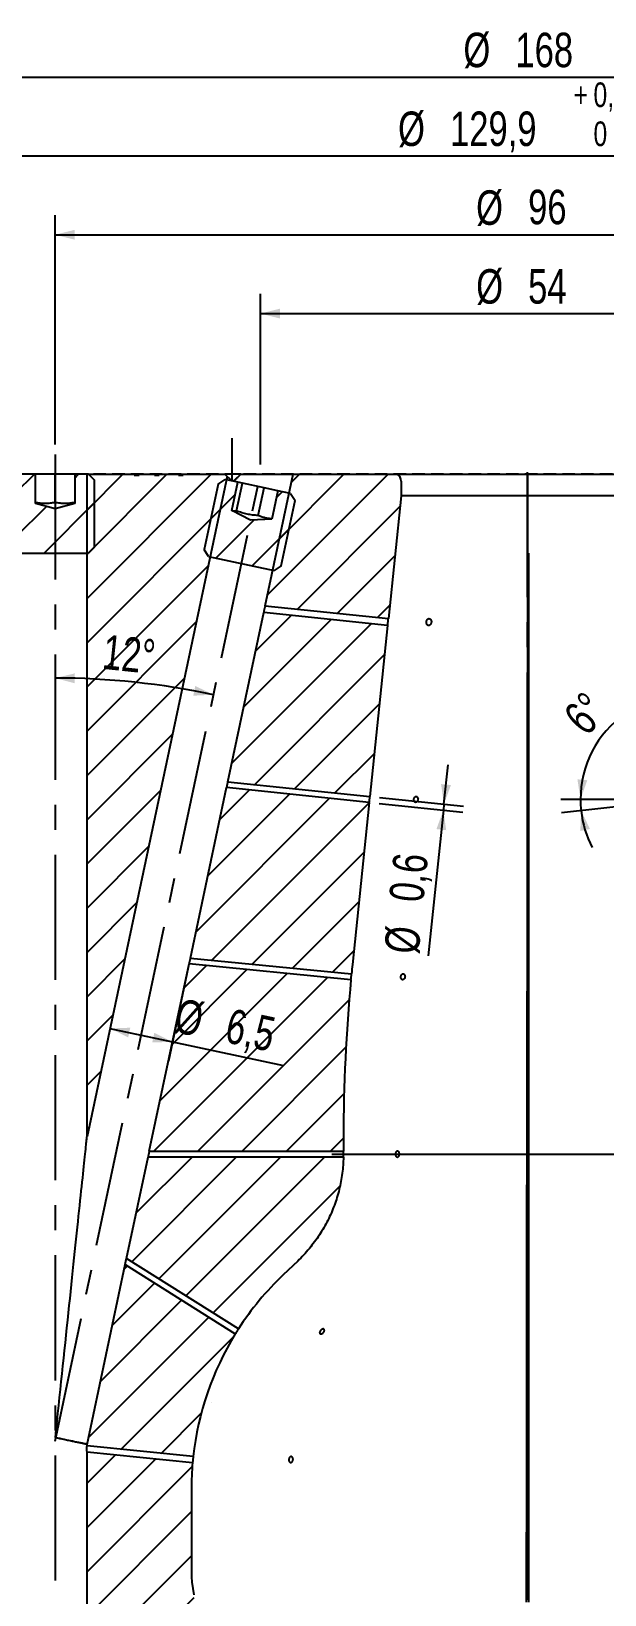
# Model space of a CAD drawing. Header units: millimetres. Extents: x 8 to 872, y 8 to 585.
# Drawn here: x 303.8 to 362, y 316.1 to 474.8 of the extents above; entities that cross this region are included whole.
import ezdxf

# ---------------------------------------------------------------- set-up
doc = ezdxf.new("R2010")
doc.units = ezdxf.units.MM
doc.linetypes.add('CENTERX2', pattern=[20.32, 12.7, -2.54, 2.54, -2.54])
doc.linetypes.add('HIDDEN', pattern=[1.905, 1.27, -0.635])
for name, color, linetype in [('CENTERLINE', 4, 'CENTERX2'), ('DIMENSIONS', 2, 'Continuous'), ('HATCH', 3, 'Continuous'), ('HIDDEN', 3, 'HIDDEN')]:
    doc.layers.add(name, color=color, linetype=linetype)
doc.layers.add('OUTLINE', color=7, linetype='Continuous', lineweight=25)
doc.styles.add('SLDTEXTSTYLE0', font='TXT', dxfattribs={"width": 0.75})
doc.dimstyles.new('SLDDIMSTYLE1', dxfattribs={"dimtxt": 3.5, "dimasz": 2, "dimexe": 0, "dimexo": 0.0625, "dimgap": 0.875, "dimtad": 1, "dimdec": 0, "dimrnd": 1e-09, "dimzin": 12, "dimdsep": 46, "dimtxsty": 'SLDTEXTSTYLE0', "dimsah": 1, "dimcen": 0.09, "dimadec": 0, "dimazin": 3, "dimtfac": 1, "dimtdec": 0, "dimtofl": 0, "dimtmove": 0, "dimatfit": 3, "dimfxl": 0, "dimfrac": 2, "dimtolj": 1, "dimtzin": 12, "dimarcsym": 0})
doc.dimstyles.new('SLDDIMSTYLE16', dxfattribs={"dimtxt": 3.5, "dimasz": 2, "dimexe": 0, "dimexo": 0.0625, "dimgap": 0.875, "dimtad": 1, "dimrnd": 1e-09, "dimdsep": 46, "dimtxsty": 'SLDTEXTSTYLE0', "dimsah": 1, "dimcen": 0.09, "dimadec": 0, "dimazin": 2, "dimtfac": 1, "dimtmove": 0, "dimatfit": 0, "dimfxl": 0, "dimfrac": 2, "dimtolj": 1, "dimtzin": 12, "dimarcsym": 0})
doc.dimstyles.new('SLDDIMSTYLE2', dxfattribs={"dimtxt": 3.5, "dimasz": 2, "dimexe": 0, "dimexo": 0.0625, "dimgap": 0.875, "dimtad": 1, "dimrnd": 1e-09, "dimzin": 12, "dimdsep": 46, "dimtxsty": 'SLDTEXTSTYLE0', "dimsah": 1, "dimcen": 0.09, "dimadec": 0, "dimazin": 3, "dimtfac": 1, "dimtofl": 0, "dimtmove": 0, "dimatfit": 3, "dimfxl": 0, "dimfrac": 2, "dimtolj": 1, "dimtzin": 12, "dimarcsym": 0})
doc.dimstyles.new('SLDDIMSTYLE4', dxfattribs={"dimtxt": 3.5, "dimasz": 2, "dimexe": 0, "dimexo": 0.0625, "dimgap": 0.875, "dimtad": 1, "dimrnd": 1e-09, "dimzin": 12, "dimdsep": 46, "dimtxsty": 'SLDTEXTSTYLE0', "dimsah": 1, "dimcen": 0.09, "dimadec": 0, "dimazin": 3, "dimtol": 1, "dimtp": 0.1, "dimtfac": 1, "dimtofl": 0, "dimtmove": 0, "dimatfit": 3, "dimfxl": 0, "dimfrac": 2, "dimtolj": 1, "dimarcsym": 0})
doc.dimstyles.new('SLDDIMSTYLE6', dxfattribs={"dimtxt": 3.5, "dimasz": 2, "dimexe": 0, "dimexo": 0.0625, "dimgap": 0.875, "dimtad": 0, "dimtih": 1, "dimtoh": 1, "dimrnd": 1e-09, "dimzin": 12, "dimdsep": 46, "dimtxsty": 'SLDTEXTSTYLE0', "dimsah": 1, "dimcen": 0.09, "dimadec": 0, "dimazin": 3, "dimtfac": 1, "dimtofl": 0, "dimtmove": 0, "dimatfit": 3, "dimfxl": 0, "dimfrac": 2, "dimtolj": 1, "dimtzin": 12, "dimarcsym": 0})
doc.dimstyles.new('SLDDIMSTYLE7', dxfattribs={"dimtxt": 3.5, "dimasz": 2, "dimexe": 0, "dimexo": 0.0625, "dimgap": 0.875, "dimtad": 1, "dimdec": 4, "dimzin": 12, "dimdsep": 46, "dimtxsty": 'SLDTEXTSTYLE0', "dimsah": 1, "dimcen": 0.09, "dimadec": 0, "dimazin": 3, "dimtfac": 1, "dimtdec": 0, "dimtofl": 0, "dimtmove": 0, "dimatfit": 3, "dimfxl": 0, "dimfrac": 2, "dimtolj": 1, "dimtzin": 12, "dimarcsym": 0})
doc.dimstyles.new('SLDDIMSTYLE8', dxfattribs={"dimtxt": 3.5, "dimasz": 2, "dimexe": 0, "dimexo": 0.0625, "dimgap": 0.875, "dimtad": 1, "dimdec": 4, "dimzin": 12, "dimdsep": 46, "dimtxsty": 'SLDTEXTSTYLE0', "dimsah": 1, "dimcen": 0.09, "dimazin": 3, "dimtfac": 1, "dimtofl": 0, "dimtmove": 0, "dimatfit": 3, "dimfxl": 0, "dimfrac": 2, "dimtolj": 1, "dimtzin": 12, "dimarcsym": 0})

# ---------------------------------------------------------------- blocks, each defined once
blk = doc.blocks.new('_D_1')
at = {"layer": 'DIMENSIONS'}
for p, q in [((327.07, 430.83), (327.07, 448.14)), ((381.35, 430.83), (381.35, 448.14)), ((327.07, 446.14), (381.35, 446.14))]:
    blk.add_line(p, q, dxfattribs=at)
for points in [[(327.07, 446.14), (329.07, 445.64), (329.07, 446.64)], [(381.35, 446.14), (379.35, 446.64), (379.35, 445.64)]]:
    blk.add_solid(points, dxfattribs=at)
at = {"layer": 'DIMENSIONS', "char_height": 3.5, "attachment_point": 1, "style": 'SLDTEXTSTYLE0'}
for s, insert in [('%%c', (348.99, 450.65)), ('54', (354.26, 450.65))]:
    blk.add_mtext(s, dxfattribs=dict(at, insert=insert))
blk = doc.blocks.new('_D_2')
at = {"layer": 'DIMENSIONS'}
for p, q in [((270.21, 427.83), (270.21, 472.14)), ((438.21, 427.83), (438.21, 472.14)), ((270.21, 470.14), (438.21, 470.14))]:
    blk.add_line(p, q, dxfattribs=at)
for points in [[(270.21, 470.14), (272.21, 469.64), (272.21, 470.64)], [(438.21, 470.14), (436.21, 470.64), (436.21, 469.64)]]:
    blk.add_solid(points, dxfattribs=at)
at = {"layer": 'DIMENSIONS', "char_height": 3.5, "attachment_point": 1, "style": 'SLDTEXTSTYLE0'}
for s, insert in [('%%c', (347.69, 474.65)), ('168', (352.97, 474.65))]:
    blk.add_mtext(s, dxfattribs=dict(at, insert=insert))
blk = doc.blocks.new('_D_9')
at = {"layer": 'DIMENSIONS'}
for p, q in [((454.53, 378.83), (454.53, 360.83)), ((335.33, 360.83), (455.53, 360.83))]:
    blk.add_line(p, q, dxfattribs=at)
blk.add_solid([(454.53, 360.83), (455.03, 362.83), (454.03, 362.83)], dxfattribs=at)
at = {"layer": 'DIMENSIONS', "insert": (455.53, 362.57), "char_height": 3.5, "attachment_point": 1, "style": 'SLDTEXTSTYLE0'}
blk.add_mtext('69', dxfattribs=at)
blk = doc.blocks.new('_D_13')
at = {"layer": 'DIMENSIONS'}
for p, q in [((306.21, 432.85), (306.21, 456.14)), ((402.21, 430.83), (402.21, 456.14)), ((306.21, 454.14), (402.21, 454.14))]:
    blk.add_line(p, q, dxfattribs=at)
for points in [[(306.21, 454.14), (308.21, 453.64), (308.21, 454.64)], [(402.21, 454.14), (400.21, 454.64), (400.21, 453.64)]]:
    blk.add_solid(points, dxfattribs=at)
at = {"layer": 'DIMENSIONS', "char_height": 3.5, "attachment_point": 1, "style": 'SLDTEXTSTYLE0'}
for s, insert in [('%%c', (348.98, 458.65)), ('96', (354.26, 458.71))]:
    blk.add_mtext(s, dxfattribs=dict(at, insert=insert))
blk = doc.blocks.new('_D_14')
at = {"layer": 'DIMENSIONS'}
blk.add_arc((306.21, 331.71), 77.44, 78, 90, dxfattribs=at)
for points in [[(306.21, 409.15), (308.2, 408.62), (308.22, 409.62)], [(322.31, 407.46), (320.45, 408.34), (320.25, 407.36)]]:
    blk.add_solid(points, dxfattribs=at)
at = {"layer": 'DIMENSIONS', "insert": (311.27, 413.58), "char_height": 3.5, "attachment_point": 1, "rotation": 354, "style": 'SLDTEXTSTYLE0'}
blk.add_mtext('12°', dxfattribs=at)
blk = doc.blocks.new('_D_18')
at = {"layer": 'DIMENSIONS'}
for p, q in [((367.88, 396.83), (357.58, 396.83)), ((369.17, 396.72), (357.66, 395.47))]:
    blk.add_line(p, q, dxfattribs=at)
for start, end in [(124.9481, 180), (180, 186.2296), (186.2296, 207.5533)]:
    blk.add_arc((370.16, 396.83), 10.58, start, end, dxfattribs=at)
for points in [[(359.58, 396.83), (360.27, 398.78), (359.27, 398.87)], [(359.65, 395.69), (359.56, 393.63), (360.54, 393.83)]]:
    blk.add_solid(points, dxfattribs=at)
at = {"layer": 'DIMENSIONS', "insert": (357.63, 405.53), "char_height": 3.5, "attachment_point": 1, "rotation": 46.8366, "style": 'SLDTEXTSTYLE0'}
blk.add_mtext('6°', dxfattribs=at)
blk = doc.blocks.new('_D_31')
at = {"layer": 'DIMENSIONS'}
for p, q in [((289.26, 411.83), (289.26, 464.14)), ((419.16, 411.83), (419.16, 464.14)), ((289.26, 462.14), (419.16, 462.14))]:
    blk.add_line(p, q, dxfattribs=at)
for points in [[(289.26, 462.14), (291.26, 461.64), (291.26, 462.64)], [(419.16, 462.14), (417.16, 462.64), (417.16, 461.64)]]:
    blk.add_solid(points, dxfattribs=at)
at = {"layer": 'DIMENSIONS', "attachment_point": 1, "style": 'SLDTEXTSTYLE0'}
for s, insert, char_height in [('+', (358.88, 469.6), 2.5), ('0,10', (360.9, 469.6), 2.5), ('%%c', (341.05, 466.65), 3.5), ('129,9', (346.33, 466.65), 3.5), ('0', (360.9, 465.64), 2.5)]:
    blk.add_mtext(s, dxfattribs=dict(at, insert=insert, char_height=char_height))
blk = doc.blocks.new('_D_42')
at = {"layer": 'DIMENSIONS'}
for p, q in [((345.71, 396.35), (346.13, 400.33)), ((339.18, 397.03), (347.7, 396.14)), ((339.12, 396.43), (347.64, 395.55)), ((345.65, 395.75), (344.11, 380.94)), ((345.71, 396.35), (345.65, 395.75))]:
    blk.add_line(p, q, dxfattribs=at)
for points in [[(345.71, 396.35), (346.42, 398.29), (345.42, 398.39)], [(345.65, 395.75), (344.95, 393.82), (345.94, 393.71)]]:
    blk.add_solid(points, dxfattribs=at)
at = {"layer": 'DIMENSIONS', "char_height": 3.5, "attachment_point": 1, "rotation": 84.071, "style": 'SLDTEXTSTYLE0'}
for s, insert in [('0,6', (340.12, 386.66)), ('%%c', (339.63, 381.41))]:
    blk.add_mtext(s, dxfattribs=dict(at, insert=insert))
blk = doc.blocks.new('_D_45')
at = {"layer": 'DIMENSIONS'}
for p, q in [((319.74, 379.76), (317.73, 370.28)), ((311.79, 373.59), (318.14, 372.23)), ((318.14, 372.23), (329.41, 369.84))]:
    blk.add_line(p, q, dxfattribs=at)
for points in [[(311.79, 373.59), (313.64, 372.68), (313.85, 373.66)], [(318.14, 372.23), (316.29, 373.14), (316.08, 372.16)]]:
    blk.add_solid(points, dxfattribs=at)
at = {"layer": 'DIMENSIONS', "char_height": 3.5, "attachment_point": 1, "rotation": 348, "style": 'SLDTEXTSTYLE0'}
for s, insert in [('%%c', (318.86, 376.69)), ('6,5', (324.04, 375.65))]:
    blk.add_mtext(s, dxfattribs=dict(at, insert=insert))

msp = doc.modelspace()

# ---------------------------------------------------------------- hatches: boundary and pattern name
at = {"layer": 'HATCH'}
h = msp.add_hatch(dxfattribs=at)
h.set_pattern_fill('ANSI31', color=256, style=0)
h.paths.add_polyline_path([(310.20884, 422.43342), (310.20884, 429.23342), (309.60884, 429.83342), (308.20884, 429.83342), (308.20884, 426.86932), (306.20884, 426.33342), (304.20884, 426.86932), (304.20884, 429.83342), (302.80884, 429.83342), (302.20884, 429.23342), (302.20884, 422.43342), (302.80884, 421.83342), (309.60884, 421.83342)], flags=0)
h = msp.add_hatch(dxfattribs=at)
h.set_pattern_fill('ANSI31', color=256, angle=3e-322, style=0)
h.paths.add_polyline_path([(314.26145, 429.73342), (314.26145, 429.83342), (309.45884, 429.83342), (309.45884, 362.63358), (323.69286, 429.5994), (323.45884, 429.83342), (319.23444, 429.83342), (319.23444, 429.73342), (318.74479, 429.73342), (318.74479, 429.83342), (316.79365, 429.83342), (316.79365, 429.73342), (316.30686, 429.73342), (316.30686, 429.83342), (314.75237, 429.83342), (314.75237, 429.73342)], flags=0)
h = msp.add_hatch(dxfattribs=at)
h.set_pattern_fill('ANSI31', color=256, style=0)
h.paths.add_polyline_path([(329.1755, 420.52262), (330.5893, 427.17402), (330.12716, 427.88566), (328.83975, 428.15931), (328.22815, 425.28195), (326.07377, 425.16904), (324.15157, 426.14845), (324.76317, 429.02581), (323.47576, 429.29946), (322.76412, 428.83732), (321.35032, 422.18591), (321.81246, 421.47428), (328.46387, 420.06048)], flags=0)
h = msp.add_hatch(dxfattribs=at)
h.set_pattern_fill('ANSI31', color=256, angle=3e-322, style=0)
edge = h.paths.add_edge_path(flags=0)
edge.add_line((340.96342, 429.83342), (330.38782, 429.83342))
edge.add_line((330.38782, 429.83342), (327.54972, 416.48123))
edge.add_line((327.54972, 416.48123), (340.06468, 415.18155))
edge.add_line((340.06468, 415.18155), (341.35884, 427.64326))
edge.add_line((341.35884, 427.64326), (341.35884, 429.14326))
edge.add_arc((340.55884, 429.14326), 0.8, 0, 59.6203388)
h = msp.add_hatch(dxfattribs=at)
h.set_pattern_fill('ANSI31', color=256, angle=3e-322, style=0)
h.paths.add_polyline_path([(339.99237, 414.48529), (327.40337, 415.79267), (323.75551, 398.63087), (338.1902, 397.13181)], flags=0)
h = msp.add_hatch(dxfattribs=at)
h.set_pattern_fill('ANSI31', color=256, angle=3e-322, style=0)
edge = h.paths.add_edge_path(flags=0)
edge.add_line((338.12822, 396.53502), (323.63006, 398.04067))
edge.add_line((323.63006, 398.04067), (319.95187, 380.73614))
edge.add_line((319.95187, 380.73614), (336.32359, 379.13179))
edge.add_arc((505.80884, 362.49326), 170.3, 174.0710419, 174.3931843, ccw=False)
edge.add_line((336.41982, 380.08445), (338.12822, 396.53502))
h = msp.add_hatch(dxfattribs=at)
h.set_pattern_fill('ANSI31', color=256, angle=3e-322, style=0)
edge = h.paths.add_edge_path(flags=0)
edge.add_line((336.26602, 378.53456), (319.82634, 380.14557))
edge.add_line((319.82634, 380.14557), (315.78536, 361.13427))
edge.add_line((315.78536, 361.13427), (335.50884, 361.13342))
edge.add_line((335.50884, 361.13342), (335.50884, 362.49326))
edge.add_arc((505.80884, 362.49326), 170.3, 174.5950488, 180, ccw=False)
h = msp.add_hatch(dxfattribs=at)
h.set_pattern_fill('ANSI31', color=256, angle=3e-322, style=0)
edge = h.paths.add_edge_path(flags=0)
edge.add_spline(control_points=[(330.85367, 349.98119), (335.37662, 354.28877), (335.50564, 360.53342)], knot_values=[0, 0, 0, 0.973833666, 0.973833666, 0.973833666], weights=[1, 0.921260708, 0.995879363], degree=2, periodic=0)
edge.add_line((335.50564, 360.53342), (315.65783, 360.53427))
edge.add_line((315.65783, 360.53427), (313.47103, 350.24618))
edge.add_line((313.47103, 350.24618), (324.83665, 343.08645))
edge.add_arc((350.05884, 326.84326), 30, 133.602819, 147.218306, ccw=False)
edge.add_line((329.36918, 348.5674), (330.85367, 349.98119))
h = msp.add_hatch(dxfattribs=at)
h.set_pattern_fill('ANSI31', color=256, angle=3e-322, style=0)
edge = h.paths.add_edge_path(flags=0)
edge.add_line((309.45884, 331.37031), (309.45884, 331.21169))
edge.add_line((309.45884, 331.21169), (320.23962, 330.13177))
edge.add_arc((350.05884, 326.84326), 30, 148.3642406, 173.7067599, ccw=False)
edge.add_line((324.51685, 342.57879), (313.3381, 349.6208))
edge.add_line((313.3381, 349.6208), (309.45884, 331.37031))
h = msp.add_hatch(dxfattribs=at)
h.set_pattern_fill('ANSI31', color=256, angle=3e-322, style=0)
edge = h.paths.add_edge_path(flags=0)
edge.add_line((320.05884, 197.23876), (320.05884, 200.86584))
edge.add_arc((325.05884, 200.86584), 5, 171.4692344, 180, ccw=False)
edge.add_line((320.11416, 201.60755), (320.30352, 202.86997))
edge.add_arc((315.35884, 203.61167), 5, 351.4692344, 360)
edge.add_line((320.35884, 203.61167), (320.35884, 315.37035))
edge.add_arc((315.35884, 315.37035), 5, 0, 8.5307656)
edge.add_line((320.30352, 316.11205), (320.11416, 317.37448))
edge.add_arc((325.05884, 318.11618), 5, 180, 188.5307656, ccw=False)
edge.add_line((320.05884, 318.11618), (320.05884, 326.84326))
edge.add_arc((350.05884, 326.84326), 30, 174.8526946, 180, ccw=False)
edge.add_line((320.17982, 329.53476), (309.45884, 330.60869))
edge.add_line((309.45884, 330.60869), (309.45884, 182.38987))
edge.add_line((309.45884, 182.38987), (321.58386, 185.63876))
edge.add_arc((364.93884, 197.23876), 44.88, 180, 194.9791201, ccw=False)

# ---------------------------------------------------------------- linework, layer by layer
at = {"layer": 'CENTERLINE'}
for p, q in [((324.20884, 429.08342), (324.20884, 433.50991)), ((306.20884, 431.85122), (306.20884, 158.80087)), ((354.20884, 153.18876), (354.20884, 431.83342)), ((306.20884, 331.7119), (327.06521, 429.83342)), ((334.32807, 360.83342), (365.58101, 360.83342)), ((334.32807, 360.83342), (391.46663, 360.83342))]:
    msp.add_line(p, q, dxfattribs=at)
at = {"layer": 'HIDDEN'}
msp.add_line((435.20884, 429.83342), (273.20884, 429.83342), dxfattribs=at)
msp.add_line((435.20884, 429.83342), (273.20884, 429.83342), dxfattribs=at)
at = {"layer": 'OUTLINE'}
for p, q in [((304.20884, 429.83342), (302.80884, 429.83342)), ((304.20884, 426.86931), (304.20884, 429.83342)), ((306.20884, 429.83342), (304.20884, 429.83342)), ((306.20884, 426.95222), (306.20884, 429.83342)), ((308.20884, 429.83342), (306.20884, 429.83342)), ((308.20884, 429.83342), (308.20884, 426.86931)), ((309.60884, 429.83342), (308.20884, 429.83342)), ((309.45884, 362.63358), (309.45884, 429.83342)), ((309.45884, 429.83342), (314.26145, 429.83342)), ((323.69286, 429.5994), (309.45884, 362.63358)), ((309.60884, 429.83342), (310.20884, 429.23341)), ((310.20884, 422.43342), (310.20884, 429.23341)), ((314.26145, 429.83342), (314.26145, 429.73342)), ((314.26145, 429.83342), (314.74867, 429.83342)), ((314.26145, 429.73342), (314.75237, 429.73342)), ((314.74867, 429.73342), (314.74867, 429.83342)), ((314.74867, 429.83342), (314.75237, 429.83342)), ((314.75237, 429.73342), (314.75237, 429.83342)), ((314.75237, 429.83342), (316.30686, 429.83342)), ((316.30686, 429.83342), (316.30686, 429.73342)), ((316.30686, 429.83342), (316.78994, 429.83342)), ((316.30686, 429.73342), (316.79364, 429.73342)), ((316.78994, 429.73342), (316.78994, 429.83342)), ((316.78994, 429.83342), (316.79364, 429.83342)), ((316.79364, 429.73342), (316.79364, 429.83342)), ((316.79364, 429.83342), (318.74479, 429.83342)), ((318.74479, 429.83342), (318.74479, 429.73342)), ((318.74479, 429.83342), (319.23084, 429.83342)), ((318.74479, 429.73342), (319.23444, 429.73342)), ((319.23084, 429.73342), (319.23084, 429.83342)), ((319.23084, 429.83342), (319.23444, 429.83342)), ((319.23444, 429.73342), (319.23444, 429.83342)), ((319.23444, 429.83342), (323.45884, 429.83342)), ((322.76412, 428.83732), (321.35032, 422.18591)), ((322.76412, 428.83732), (323.47576, 429.29945)), ((323.45884, 429.83342), (323.69286, 429.5994)), ((325.07483, 429.83342), (323.45884, 429.83342)), ((324.76317, 429.02581), (323.47576, 429.29945)), ((324.15157, 426.14845), (324.76317, 429.02581)), ((324.64195, 426.10602), (325.24099, 428.92424)), ((325.24099, 428.92424), (324.76317, 429.02581)), ((325.07483, 429.83342), (330.38782, 429.83342)), ((327.43571, 428.45775), (325.24099, 428.92424)), ((326.83668, 425.6395), (327.43571, 428.45775)), ((328.83975, 428.15931), (327.43571, 428.45775)), ((327.54973, 416.48124), (330.38782, 429.83342)), ((330.38782, 429.83342), (340.96342, 429.83342)), ((340.96342, 429.83342), (354.20884, 429.83342)), ((341.35884, 429.14326), (341.35884, 427.64326)), ((354.20884, 429.83342), (354.20884, 429.14326)), ((354.20884, 429.83342), (367.45426, 429.83342)), ((354.20884, 429.14326), (354.20884, 427.64326)), ((306.20884, 426.33342), (304.20884, 426.86931)), ((308.20884, 426.86931), (306.20884, 426.33342)), ((328.83975, 428.15931), (328.22815, 425.28195)), ((330.12716, 427.88566), (328.83975, 428.15931)), ((329.1755, 420.52262), (330.5893, 427.17403)), ((330.12716, 427.88566), (330.5893, 427.17403)), ((341.35884, 427.64326), (340.06468, 415.18155)), ((354.20884, 427.64326), (341.35884, 427.64326)), ((354.20884, 427.64326), (354.20884, 421.83342)), ((367.05884, 427.64326), (354.20884, 427.64326)), ((354.20884, 427.64326), (354.20884, 404.83342)), ((326.07377, 425.16905), (324.15157, 426.14845)), ((328.22815, 425.28195), (326.07377, 425.16905)), ((310.20884, 422.43342), (309.60884, 421.83342)), ((321.81246, 421.47427), (321.35032, 422.18591)), ((302.80884, 421.83342), (309.60884, 421.83342)), ((321.81246, 421.47427), (328.46387, 420.06048)), ((329.1755, 420.52262), (328.46387, 420.06048)), ((354.30884, 421.83342), (354.20884, 421.83342)), ((354.30884, 421.83342), (354.30884, 380.08445)), ((354.26873, 418.83341), (354.30884, 418.83341)), ((323.75551, 398.63087), (327.40337, 415.79267)), ((339.99237, 414.48529), (327.40337, 415.79267)), ((327.54973, 416.48124), (340.06468, 415.18155)), ((339.99237, 414.48529), (338.1902, 397.13181)), ((354.20884, 404.83342), (354.15172, 380.08445)), ((354.20884, 381.32399), (354.20884, 404.83342)), ((323.75551, 398.63087), (338.1902, 397.13181)), ((319.95187, 380.73614), (323.63006, 398.04067)), ((338.12822, 396.53503), (323.63006, 398.04067)), ((338.12822, 396.53503), (336.41982, 380.08445)), ((354.20884, 362.49326), (354.20884, 381.32399)), ((315.78536, 361.13427), (319.82634, 380.14557)), ((336.26602, 378.53456), (319.82634, 380.14557)), ((319.95187, 380.73614), (336.32359, 379.1318)), ((335.50884, 362.49326), (335.50884, 361.13342)), ((354.12026, 362.55286), (354.12017, 362.49326)), ((354.20884, 360.84327), (354.20884, 362.49326)), ((313.47103, 350.24618), (315.65783, 360.53427)), ((335.50564, 360.53342), (315.65783, 360.53427)), ((315.78536, 361.13427), (335.50884, 361.13342)), ((354.20884, 358.67085), (354.20884, 360.84327)), ((354.20884, 357.25706), (354.20884, 358.67085)), ((354.1122, 357.2383), (354.11116, 356.51437)), ((354.20884, 326.84326), (354.20884, 357.25706)), ((309.45884, 331.37031), (313.3381, 349.62079)), ((313.3381, 349.62079), (324.51685, 342.57879)), ((324.83665, 343.08645), (313.47103, 350.24618)), ((330.85367, 349.98119), (329.36918, 348.5674)), ((354.10191, 349.67496), (354.10057, 348.60214)), ((354.10061, 348.63689), (354.10052, 348.5674)), ((354.30884, 348.63684), (354.30884, 348.5674)), ((309.45884, 331.21169), (309.45884, 331.37031)), ((320.23962, 330.13177), (309.45884, 331.21169)), ((309.45884, 182.38987), (309.45884, 330.60869)), ((309.45884, 330.60869), (320.17982, 329.53476)), ((320.05884, 326.84326), (320.05884, 318.11618)), ((354.0793, 326.84326), (354.074, 318.11618)), ((354.20884, 318.11618), (354.20884, 326.84326)), ((354.30884, 326.84326), (354.30884, 318.11618)), ((320.11416, 317.37448), (320.30352, 316.11205)), ((354.07364, 317.37448), (354.07304, 316.11205)), ((354.20884, 315.59439), (354.20884, 318.11618)), ((354.30884, 317.37448), (354.30884, 316.11205))]:
    msp.add_line(p, q, dxfattribs=at)
at = {"layer": 'OUTLINE', "flags": 128}
for points in [[(306.24474, 332.05349), (306.33063, 332.87068), (306.41644, 333.68707), (306.5021, 334.50207), (306.58755, 335.31513), (306.67275, 336.12566), (306.75761, 336.93311), (306.84209, 337.73692), (306.92614, 338.53651), (307.00968, 339.33133), (307.09265, 340.12083), (307.17502, 340.90445), (307.2567, 341.68165), (307.33766, 342.45188), (307.41782, 343.2146), (307.49715, 343.96929), (307.57556, 344.71541), (307.65303, 345.45244), (307.72948, 346.17987), (307.80488, 346.89719), (307.87915, 347.6039), (307.95227, 348.2995), (308.02416, 348.98351), (308.09478, 349.65545), (308.16409, 350.31485), (308.23203, 350.96125), (308.29855, 351.59419), (308.36362, 352.21324), (308.42717, 352.81797), (308.48919, 353.40794), (308.5496, 353.98276), (308.60838, 354.542), (308.66548, 355.0853), (308.72087, 355.61226), (308.7745, 356.12251), (308.82634, 356.61571), (308.87634, 357.0915), (308.92449, 357.54956), (308.97073, 357.98957), (309.01505, 358.4112), (309.0574, 358.81418), (309.09777, 359.19821), (309.13611, 359.56305), (309.17241, 359.90841), (309.20664, 360.23408), (309.23877, 360.5398), (309.26879, 360.82538), (309.29667, 361.09062), (309.32239, 361.33532), (309.34593, 361.55933), (309.36728, 361.76247), (309.38643, 361.94462), (309.40335, 362.10563), (309.41804, 362.24541), (309.43049, 362.36384), (309.44068, 362.46086), (309.44862, 362.53639), (309.4543, 362.59037), (309.45771, 362.62278), (309.45884, 362.63358)], [(309.45884, 331.37031), (309.45062, 331.37205), (309.42603, 331.37728), (309.38517, 331.38597), (309.32826, 331.39806), (309.2556, 331.41351), (309.16757, 331.43222), (309.06461, 331.45411), (308.94726, 331.47905), (308.81613, 331.50692), (308.67189, 331.53758), (308.51529, 331.57087), (308.34713, 331.60661), (308.1683, 331.64462), (307.9797, 331.68471), (307.78232, 331.72666), (307.57718, 331.77027), (307.36533, 331.8153), (307.14788, 331.86152), (306.92594, 331.9087), (306.70065, 331.95658), (306.4732, 332.00493), (306.24474, 332.05349)]]:
    msp.add_lwpolyline(points, dxfattribs=at)
at = {"layer": 'OUTLINE'}
for centre, radius, start, end in [((340.55884, 429.14326), 0.8, 0, 59.6203388), ((505.80884, 362.49326), 170.3, 174.0710419, 174.3931843), ((505.80884, 362.49326), 170.3, 174.5950488, 180), ((350.05884, 326.84326), 30, 133.602819, 147.218306), ((350.05884, 326.84326), 30, 148.3642406, 173.7067599), ((350.05884, 326.84326), 30, 174.8526946, 180), ((325.05884, 318.11618), 5, 180, 188.5307656)]:
    msp.add_arc(centre, radius, start, end, dxfattribs=at)
msp.add_ellipse((365.40499, 418.83342), major_axis=(11.1958, -0.33355), ratio=0.266296277, start_param=3.149526068, end_param=3.253005908, dxfattribs=at)
for points, knots in [([(323.69286, 429.5994), (323.69741, 429.59541), (323.70662, 429.58735), (323.77007, 429.53165), (323.84521, 429.46549), (323.91829, 429.40095), (324.00533, 429.32383), (324.09946, 429.24017), (324.17242, 429.17483), (324.20675, 429.14408)], [0, 0, 0, 0, 0.207475473, 0.419658222, 0.536569323, 0.653486611, 0.773433942, 0.893389507, 1, 1, 1, 1]), ([(324.31496, 429.12109), (324.36386, 429.16663), (324.47502, 429.27018), (324.65916, 429.44242), (324.86329, 429.63394), (325.00432, 429.76693), (325.07483, 429.83342)], [0, 0, 0, 0, 0.205828977, 0.467930132, 0.733949298, 1, 1, 1, 1]), ([(306.20884, 426.95222), (306.04434, 426.92958), (305.71539, 426.88431), (305.21526, 426.86211), (304.71186, 426.8832), (304.37653, 426.92921), (304.20884, 426.95222)], [0, 0, 0, 0, 0.247646236, 0.495209938, 0.747561163, 1, 1, 1, 1]), ([(308.20884, 426.95222), (308.04434, 426.92958), (307.71539, 426.88431), (307.21527, 426.86211), (306.71186, 426.8832), (306.37653, 426.92921), (306.20884, 426.95222)], [0, 0, 0, 0, 0.247646236, 0.495210138, 0.747561163, 1, 1, 1, 1]), ([(324.64195, 426.10602), (324.59887, 426.09711), (324.51271, 426.07929), (324.38752, 426.07719), (324.26635, 426.09736), (324.18983, 426.13142), (324.15157, 426.14845)], [0, 0, 0, 0, 0.248668696, 0.49729765, 0.748642366, 1, 1, 1, 1]), ([(326.83668, 425.6395), (326.65146, 425.65573), (326.28107, 425.68819), (325.72763, 425.7831), (325.1796, 425.92117), (324.82119, 426.04439), (324.64195, 426.10602)], [0, 0, 0, 0, 0.247645627, 0.495208736, 0.747561204, 1, 1, 1, 1]), ([(328.23545, 425.31631), (328.17156, 425.31892), (327.98983, 425.32634), (327.69273, 425.36863), (327.34724, 425.45034), (327.06238, 425.54637), (326.89411, 425.61581), (326.83668, 425.6395)], [0, 0, 0, 0, 0.13225365, 0.376210257, 0.623900039, 0.871636845, 1, 1, 1, 1]), ([(327.54973, 416.48124), (327.54852, 416.47757), (327.54611, 416.47025), (327.52806, 416.41324), (327.50332, 416.32848), (327.47534, 416.22051), (327.44929, 416.10218), (327.42861, 415.98777), (327.41448, 415.89065), (327.40635, 415.82194), (327.4036, 415.795), (327.40341, 415.79314), (327.40337, 415.79267)], [0, 0, 0, 0, 0.105449182, 0.210847907, 0.317551027, 0.426130718, 0.535045685, 0.64289973, 0.749741687, 0.8563799, 0.963240086, 1, 1, 1, 1]), ([(339.99237, 414.48529), (339.99251, 414.48637), (339.99291, 414.48949), (339.99677, 414.51958), (340.00416, 414.57895), (340.01393, 414.66028), (340.02654, 414.77243), (340.03893, 414.89157), (340.04967, 415.00415), (340.05787, 415.09758), (340.06306, 415.16099), (340.06461, 415.18062), (340.06467, 415.18143), (340.06468, 415.18155)], [0, 0, 0, 0, 0.056242454, 0.163545888, 0.230939115, 0.338275462, 0.445620041, 0.55294208, 0.660240719, 0.767564342, 0.874908258, 0.982248722, 1, 1, 1, 1]), ([(344.36365, 414.61983), (344.38129, 414.65307), (344.41658, 414.71956), (344.43733, 414.83862), (344.43038, 414.9554), (344.3948, 415.05893), (344.33539, 415.13693), (344.25904, 415.18069), (344.17467, 415.18518), (344.0918, 415.14994), (344.01956, 415.07894), (343.96574, 414.98026), (343.93612, 414.86503), (343.93384, 414.7463), (343.95922, 414.63745), (344.00965, 414.55067), (344.0798, 414.49574), (344.16214, 414.4787), (344.24705, 414.50187), (344.31657, 414.55377), (344.35054, 414.60143), (344.36365, 414.61983)], [0, 0, 0, 0, 0.053681923, 0.10736775, 0.161042042, 0.214713669, 0.268402805, 0.322096718, 0.37577967, 0.429450076, 0.483129854, 0.536819524, 0.590511728, 0.644188771, 0.697860455, 0.751545089, 0.805238304, 0.858925376, 0.912598851, 0.966272559, 1, 1, 1, 1]), ([(323.75551, 398.63087), (323.75504, 398.62935), (323.75389, 398.62564), (323.74309, 398.59031), (323.7243, 398.52506), (323.70138, 398.43755), (323.67844, 398.33769), (323.65879, 398.23728), (323.6442, 398.14822), (323.63493, 398.08117), (323.63065, 398.0457), (323.63023, 398.0421), (323.63006, 398.04067)], [0, 0, 0, 0, 0.072944282, 0.17795863, 0.284100005, 0.392036184, 0.500850679, 0.609141312, 0.716434266, 0.82321482, 0.9300235, 1, 1, 1, 1]), ([(338.12822, 396.53503), (338.12842, 396.53661), (338.1289, 396.54048), (338.13282, 396.57266), (338.13933, 396.62751), (338.14772, 396.70029), (338.15843, 396.79823), (338.16892, 396.90017), (338.17803, 396.99477), (338.18492, 397.07055), (338.18937, 397.12194), (338.18992, 397.12852), (338.1902, 397.13181)], [0, 0, 0, 0, 0.074270253, 0.181596904, 0.248912918, 0.356257335, 0.463608296, 0.570940371, 0.678272263, 0.785608577, 0.892960188, 1, 1, 1, 1]), ([(343.04749, 396.7142), (343.05734, 396.74627), (343.07703, 396.81039), (343.07619, 396.91282), (343.05232, 397.00535), (343.00636, 397.07878), (342.94421, 397.12444), (342.87295, 397.13726), (342.80071, 397.11575), (342.7355, 397.06237), (342.68449, 396.98315), (342.6532, 396.88706), (342.64502, 396.78495), (342.66086, 396.68835), (342.69907, 396.60812), (342.75558, 396.55325), (342.8242, 396.52991), (342.89739, 396.5407), (342.96644, 396.58457), (343.01769, 396.64701), (343.0392, 396.69551), (343.04749, 396.7142)], [0, 0, 0, 0, 0.053681683, 0.107360355, 0.161039348, 0.214727061, 0.268417932, 0.322105773, 0.375785506, 0.429465831, 0.48315427, 0.536845375, 0.5905321, 0.644208018, 0.697891567, 0.751581937, 0.805273299, 0.8589547, 0.912632993, 0.966320787, 1, 1, 1, 1]), ([(319.95187, 380.73614), (319.9514, 380.73462), (319.95025, 380.7309), (319.93944, 380.69558), (319.92067, 380.63033), (319.89774, 380.54281), (319.87478, 380.44285), (319.85509, 380.34231), (319.84048, 380.25315), (319.83121, 380.18606), (319.82693, 380.15061), (319.82651, 380.147), (319.82634, 380.14557)], [0, 0, 0, 0, 0.072953525, 0.177816658, 0.2838675, 0.39181868, 0.500740806, 0.609161485, 0.716518737, 0.823301571, 0.930064216, 1, 1, 1, 1]), ([(354.15172, 380.08445), (354.14981, 379.12629), (354.146, 377.2099), (354.14054, 374.32977), (354.13524, 371.44409), (354.13015, 368.55324), (354.12524, 365.65816), (354.12214, 363.72745), (354.12059, 362.76213)], [0, 0, 0, 0, 0.166446347, 0.332904697, 0.499350577, 0.666229586, 0.833120983, 1, 1, 1, 1]), ([(354.30884, 380.08445), (354.30884, 379.12628), (354.30884, 377.20988), (354.30884, 374.32973), (354.30884, 371.44403), (354.30884, 368.55315), (354.30884, 365.65805), (354.30884, 363.72733), (354.30884, 362.76201)], [0, 0, 0, 0, 0.166446429, 0.332904432, 0.499350807, 0.666229887, 0.833120917, 1, 1, 1, 1]), ([(336.26602, 378.53456), (336.26606, 378.53486), (336.2662, 378.53618), (336.26821, 378.55415), (336.27317, 378.59947), (336.28016, 378.66466), (336.28974, 378.75797), (336.29969, 378.85983), (336.30883, 378.95867), (336.31626, 379.04347), (336.32134, 379.1042), (336.32339, 379.12935), (336.32355, 379.13126), (336.32359, 379.1318)], [0, 0, 0, 0, 0.031630298, 0.138953763, 0.206211123, 0.313544597, 0.420879901, 0.528206684, 0.635531299, 0.742855493, 0.850194616, 0.957530355, 1, 1, 1, 1]), ([(341.68382, 378.62942), (341.70037, 378.65621), (341.73348, 378.70978), (341.75714, 378.81021), (341.75748, 378.91161), (341.73304, 379.00463), (341.6871, 379.0782), (341.62491, 379.12417), (341.55367, 379.13727), (341.48144, 379.11605), (341.41631, 379.0629), (341.36542, 378.98383), (341.33437, 378.88778), (341.32651, 378.7856), (341.34274, 378.68881), (341.38134, 378.60831), (341.43812, 378.55315), (341.50692, 378.52944), (341.57975, 378.54024), (341.64089, 378.57755), (341.67188, 378.61499), (341.68382, 378.62942)], [0, 0, 0, 0, 0.053688183, 0.107375603, 0.161058752, 0.214739161, 0.268428528, 0.322119472, 0.375807513, 0.429488946, 0.483171694, 0.536859051, 0.590552828, 0.644237807, 0.697923045, 0.751605906, 0.805295336, 0.85898537, 0.912670077, 0.966353601, 1, 1, 1, 1]), ([(354.12059, 362.76215), (354.12002, 362.40111), (354.11888, 361.67874), (354.11721, 360.59877), (354.11556, 359.51511), (354.11394, 358.43147), (354.11236, 357.3517), (354.11084, 356.29954), (354.1094, 355.278), (354.10802, 354.28928), (354.10669, 353.31726), (354.10541, 352.36614), (354.10419, 351.43981), (354.10319, 350.6736), (354.10239, 350.05382), (354.10178, 349.56663), (354.10118, 349.09233), (354.1008, 348.78869), (354.10061, 348.63687)], [0, 0, 0, 0, 0.068556685, 0.137165677, 0.205722162, 0.276269673, 0.346875029, 0.417422983, 0.485978366, 0.554586314, 0.623141718, 0.693688239, 0.764292517, 0.834839118, 0.876037314, 0.917235398, 0.958617627, 1, 1, 1, 1]), ([(354.30884, 362.76203), (354.30884, 362.401), (354.30884, 361.67866), (354.30884, 360.59874), (354.30884, 359.51513), (354.30884, 358.43153), (354.30884, 357.35181), (354.30884, 356.29969), (354.30884, 355.27818), (354.30884, 354.28948), (354.30884, 353.31749), (354.30884, 352.36639), (354.30884, 351.44007), (354.30884, 350.67385), (354.30884, 350.05402), (354.30884, 349.56674), (354.30884, 349.09236), (354.30884, 348.78867), (354.30884, 348.63683)], [0, 0, 0, 0, 0.068553517, 0.137159844, 0.205713656, 0.276258528, 0.346861168, 0.417405835, 0.485959876, 0.554566082, 0.623119952, 0.693664783, 0.764267005, 0.83481189, 0.876016773, 0.917221836, 0.958610848, 1, 1, 1, 1]), ([(315.78536, 361.13427), (315.78488, 361.13269), (315.78371, 361.1289), (315.77295, 361.09342), (315.7544, 361.02871), (315.73135, 360.94081), (315.70777, 360.83871), (315.68732, 360.73489), (315.67219, 360.64303), (315.66272, 360.57477), (315.65841, 360.53925), (315.65799, 360.53568), (315.65783, 360.53427)], [0, 0, 0, 0, 0.072819736, 0.174439797, 0.278377577, 0.386418446, 0.497542243, 0.608898573, 0.718294915, 0.825519011, 0.93147646, 1, 1, 1, 1]), ([(335.50564, 360.53342), (335.49555, 360.25788), (335.47536, 359.70682), (335.3871, 358.88051), (335.25579, 358.05678), (335.07768, 357.24036), (334.855, 356.43693), (334.58887, 355.64901), (334.27666, 354.8695), (333.91743, 354.10156), (333.51135, 353.34819), (333.06288, 352.6189), (332.57351, 351.91625), (332.04178, 351.24004), (331.47191, 350.59006), (331.05975, 350.18415), (330.85367, 349.98119)], [0, 0, 0, 0, 0.069871383, 0.139742118, 0.210481508, 0.281220641, 0.351435506, 0.421705063, 0.491920176, 0.564174666, 0.636488149, 0.708742749, 0.781074959, 0.85340686, 0.926703378, 1, 1, 1, 1]), ([(335.50564, 360.53342), (335.50565, 360.53363), (335.50569, 360.53471), (335.50642, 360.55442), (335.50824, 360.6112), (335.51015, 360.69323), (335.51118, 360.77528), (335.51125, 360.82609), (335.51127, 360.84327)], [0, 0, 0, 0, 0.051885506, 0.261988284, 0.472127641, 0.682398187, 0.89268, 1, 1, 1, 1]), ([(335.51124, 360.84327), (335.51118, 360.87358), (335.51106, 360.93747), (335.51032, 361.02444), (335.50948, 361.09231), (335.50892, 361.12828), (335.50886, 361.13196), (335.50884, 361.13342)], [0, 0, 0, 0, 0.197948746, 0.41715571, 0.636392306, 0.855636148, 1, 1, 1, 1]), ([(341.19965, 360.84362), (341.19698, 360.87382), (341.19134, 360.9376), (341.15556, 361.02435), (341.10111, 361.09264), (341.03345, 361.13168), (340.96092, 361.13712), (340.89159, 361.10831), (340.83313, 361.0485), (340.79215, 360.96452), (340.7775, 360.89136), (340.77591, 360.85061), (340.77563, 360.84339)], [0, 0, 0, 0, 0.09867716, 0.208378805, 0.318094922, 0.427814807, 0.53752525, 0.647227298, 0.756931274, 0.866650518, 0.976369032, 1, 1, 1, 1]), ([(340.77564, 360.84327), (340.77713, 360.80945), (340.7801, 360.74183), (340.81333, 360.65042), (340.86415, 360.57969), (340.92938, 360.53751), (341.00144, 360.52873), (341.07238, 360.55426), (341.13408, 360.61124), (341.1788, 360.69322), (341.1987, 360.77528), (341.19942, 360.82609), (341.19966, 360.84327)], [0, 0, 0, 0, 0.105118904, 0.210235039, 0.315395585, 0.420592181, 0.525741874, 0.630839215, 0.735952693, 0.841131868, 0.946317352, 1, 1, 1, 1]), ([(313.3381, 349.62079), (313.3385, 349.62399), (313.33929, 349.63039), (313.34578, 349.67941), (313.35663, 349.75251), (313.37313, 349.84907), (313.39538, 349.95977), (313.42111, 350.06924), (313.44553, 350.16044), (313.46347, 350.22164), (313.47046, 350.24433), (313.47092, 350.24582), (313.47103, 350.24618)], [0, 0, 0, 0, 0.0970824692, 0.1940086789, 0.2951137599, 0.405070024, 0.5221076076, 0.6405063255, 0.7546119197, 0.8626545804, 0.9660643313, 1, 1, 1, 1]), ([(354.10052, 348.5674), (354.10017, 348.27724), (354.09945, 347.69665), (354.09834, 346.77956), (354.09721, 345.83086), (354.09606, 344.83944), (354.09489, 343.80632), (354.09369, 342.73204), (354.09249, 341.62881), (354.09131, 340.50951), (354.09014, 339.37655), (354.08899, 338.2325), (354.08785, 337.06883), (354.08672, 335.87643), (354.0856, 334.6563), (354.0845, 333.40995), (354.08342, 332.15163), (354.08244, 330.97354), (354.08157, 329.87978), (354.08079, 328.87108), (354.08003, 327.85852), (354.07954, 327.18168), (354.0793, 326.84326)], [0, 0, 0, 0, 0.051306922, 0.102658108, 0.154009346, 0.205316242, 0.258112974, 0.310957993, 0.363803103, 0.416599724, 0.46790806, 0.519260693, 0.57061339, 0.621921699, 0.674719929, 0.727566526, 0.780413191, 0.833211402, 0.874813414, 0.916415363, 0.958207676, 1, 1, 1, 1]), ([(354.30884, 348.5674), (354.30884, 348.35385), (354.30884, 347.92675), (354.30884, 347.18223), (354.30884, 346.3325), (354.30884, 345.36711), (354.30884, 344.37), (354.30884, 343.33295), (354.30884, 342.25628), (354.30884, 341.1409), (354.30884, 339.99946), (354.30884, 338.84527), (354.30884, 337.68073), (354.30884, 336.50834), (354.30884, 335.31929), (354.30884, 334.10432), (354.30884, 332.86459), (354.30884, 331.60172), (354.30884, 330.33018), (354.30884, 329.11147), (354.30884, 327.94861), (354.30884, 327.21171), (354.30884, 326.84326)], [0, 0, 0, 0, 0.037886707, 0.07577324, 0.127081726, 0.178434737, 0.22978764, 0.281096094, 0.333894612, 0.386741417, 0.439588269, 0.492386752, 0.543695124, 0.595047887, 0.646400597, 0.697709054, 0.750507408, 0.803354016, 0.856200808, 0.908999075, 0.954499504, 1, 1, 1, 1]), ([(324.83665, 343.08645), (324.83664, 343.08644), (324.83649, 343.0862), (324.82917, 343.07462), (324.80152, 343.03084), (324.75973, 342.96465), (324.70861, 342.88358), (324.65392, 342.79678), (324.60827, 342.72424), (324.56879, 342.66147), (324.53759, 342.61181), (324.51934, 342.58276), (324.51754, 342.57988), (324.51685, 342.57879)], [0, 0, 0, 0, 0.007497454, 0.114839419, 0.222182572, 0.329522818, 0.436867349, 0.544207756, 0.651550851, 0.71873664, 0.826078093, 0.933420142, 1, 1, 1, 1]), ([(333.46941, 342.7237), (333.44611, 342.69911), (333.39952, 342.64995), (333.31708, 342.60009), (333.23684, 342.57559), (333.16637, 342.58032), (333.114, 342.61346), (333.08556, 342.67134), (333.08428, 342.7474), (333.11032, 342.83306), (333.16075, 342.91866), (333.22987, 342.99455), (333.30989, 343.05218), (333.39176, 343.08507), (333.46625, 343.08953), (333.52495, 343.06505), (333.56125, 343.01439), (333.57113, 342.94319), (333.55322, 342.85973), (333.51588, 342.78329), (333.48233, 342.74026), (333.46941, 342.7237)], [0, 0, 0, 0, 0.053689075, 0.107378053, 0.161066426, 0.214754857, 0.268444582, 0.322131097, 0.375820959, 0.429509417, 0.483198431, 0.536887176, 0.590576357, 0.644264713, 0.697953129, 0.751642122, 0.805331523, 0.859018998, 0.91270756, 0.966397725, 1, 1, 1, 1]), ([(309.45884, 331.37031), (309.45626, 331.37083), (309.45138, 331.3718), (309.41375, 331.37935), (309.35745, 331.39066), (309.2785, 331.40655), (309.17847, 331.42674), (309.05912, 331.45093), (308.92091, 331.47906), (308.76301, 331.51137), (308.58711, 331.54756), (308.3961, 331.58714), (308.18988, 331.63017), (307.9684, 331.67675), (307.73363, 331.72655), (307.48927, 331.77887), (307.23487, 331.83385), (306.97119, 331.89146), (306.64084, 331.96433), (306.39684, 332.01925), (306.24474, 332.05349)], [0, 0, 0, 0, 0.057765895, 0.109485367, 0.161205179, 0.214419594, 0.267634367, 0.319509946, 0.371385754, 0.424729979, 0.478074952, 0.530648576, 0.5832232, 0.637265842, 0.691309563, 0.744929082, 0.798548603, 0.853664979, 0.90878249, 1, 1, 1, 1]), ([(309.45884, 330.60869), (309.45853, 330.61198), (309.45792, 330.61856), (309.45363, 330.66972), (309.4488, 330.74534), (309.4452, 330.84079), (309.44458, 330.94444), (309.4472, 331.04395), (309.4519, 331.12789), (309.45654, 331.18689), (309.45866, 331.20975), (309.4588, 331.2113), (309.45884, 331.21169)], [0, 0, 0, 0, 0.10578345, 0.211528798, 0.318330464, 0.426670026, 0.53534742, 0.643223792, 0.750259099, 0.857058586, 0.963985875, 1, 1, 1, 1]), ([(320.23962, 330.13177), (320.23961, 330.13162), (320.23951, 330.13072), (320.23766, 330.11236), (320.23203, 330.05683), (320.22386, 329.97588), (320.21411, 329.8789), (320.20388, 329.77679), (320.19551, 329.69289), (320.18841, 329.62149), (320.18295, 329.56633), (320.18013, 329.53796), (320.1799, 329.53555), (320.17982, 329.53476)], [0, 0, 0, 0, 0.02263164, 0.12996741, 0.237303445, 0.344639398, 0.451974118, 0.559310444, 0.666647693, 0.733825683, 0.841163252, 0.94849865, 1, 1, 1, 1]), ([(330.34078, 329.68383), (330.32488, 329.65642), (330.29308, 329.60161), (330.22603, 329.55003), (330.15378, 329.52917), (330.08272, 329.54293), (330.02133, 329.58933), (329.97641, 329.66327), (329.95309, 329.75636), (329.95398, 329.85812), (329.97901, 329.95708), (330.02532, 330.04209), (330.0877, 330.10354), (330.15909, 330.13453), (330.23144, 330.13156), (330.29659, 330.09496), (330.34719, 330.02888), (330.37764, 329.94067), (330.38417, 329.84063), (330.36943, 329.75141), (330.34874, 329.70261), (330.34078, 329.68383)], [0, 0, 0, 0, 0.053689333, 0.107378532, 0.161066686, 0.214755507, 0.268444811, 0.322133029, 0.375820941, 0.429509931, 0.483198149, 0.536888188, 0.590576211, 0.644265266, 0.697954039, 0.751642377, 0.805331073, 0.859019761, 0.912710027, 0.966397259, 1, 1, 1, 1]), ([(354.074, 318.11618), (354.07394, 317.99239), (354.07381, 317.74413), (354.0737, 317.49792), (354.07364, 317.37448)], [0, 0, 0, 0, 0.498613076, 1, 1, 1, 1]), ([(354.30884, 318.11618), (354.30884, 318.00916), (354.30884, 317.79469), (354.30884, 317.54748), (354.30884, 317.4078), (354.30884, 317.37448)], [0, 0, 0, 0, 0.4312673836, 0.8643254135, 1, 1, 1, 1]), ([(354.07304, 316.11205), (354.07299, 315.98929), (354.07288, 315.74309), (354.07277, 315.49483), (354.07272, 315.37035)], [0, 0, 0, 0, 0.4986142256, 1, 1, 1, 1]), ([(354.30884, 316.11205), (354.30884, 315.95245), (354.30884, 315.706), (354.30884, 315.4578), (354.30884, 315.37035)], [0, 0, 0, 0, 0.64764185, 1, 1, 1, 1])]:
    msp.add_open_spline(points, degree=3, knots=knots, dxfattribs=at)

# ---------------------------------------------------------------- dimensions: what is measured, and where the dimension line sits
at = {"layer": 'DIMENSIONS'}
for base, p1, p2, dimstyle, picture, middle in [((438.20884, 470.14116), (270.20884, 426.83342), (438.20884, 426.83342), 'SLDDIMSTYLE2', '_D_2', (354.20884, 470.14116)), ((419.15884, 462.14116), (289.25884, 410.83342), (419.15884, 410.83342), 'SLDDIMSTYLE4', '_D_31', (354.20884, 462.14116)), ((402.20884, 454.14116), (306.20884, 431.85122), (402.20884, 429.83342), 'SLDDIMSTYLE2', '_D_13', (354.20884, 454.14116)), ((381.35247, 446.14116), (327.06521, 429.83342), (381.35247, 429.83342), 'SLDDIMSTYLE1', '_D_1', (354.20884, 446.14116))]:
    dim = msp.add_linear_dim(base=base, p1=p1, p2=p2, text='%%c<>', dimstyle=dimstyle, dxfattribs=at)
    dim.commit()
    dim.dimension.update_dxf_attribs({"geometry": picture, "text_midpoint": middle, "dimtype": 160})
for base, line1, line2, dimstyle, picture, middle in [((314.30337, 408.72622), ((306.20884, 331.7119), (327.06521, 429.83342)), ((306.20884, 431.85122), (306.20884, 158.80087)), 'SLDDIMSTYLE8', '_D_14', (314.30337, 408.72622)), ((359.60011, 396.25878), ((370.15996, 396.83342), (368.88483, 396.83342)), ((386.72948, 398.6421), (370.15996, 396.83342)), 'SLDDIMSTYLE7', '_D_18', (362.44614, 404.0679))]:
    dim = msp.add_angular_dim_2l(base=base, line1=line1, line2=line2, dimstyle=dimstyle, dxfattribs=at)
    dim.commit()
    dim.dimension.update_dxf_attribs({"geometry": picture, "text_midpoint": middle, "dimtype": 162})
dim = msp.add_ordinate_dim(feature_location=(334.32807, 360.83342), offset=(121.20183, 0), dtype=0, origin=(435.20884, 429.83342), dimstyle='SLDDIMSTYLE6', dxfattribs=at)
dim.commit()
dim.dimension.update_dxf_attribs({"geometry": '_D_9', "text_midpoint": (458.11601, 360.83342)})
for base, p1, p2, angle, dimstyle, picture, middle in [((345.65118, 395.75376), (338.1902, 397.13181), (338.12822, 396.53502), 84.0710419, 'SLDDIMSTYLE16', '_D_42', (344.71952, 386.78261)), ((318.14475, 372.23431), (309.45884, 362.63358), (319.95187, 380.73614), 348, 'SLDDIMSTYLE2', '_D_45', (323.66764, 371.06039))]:
    dim = msp.add_linear_dim(base=base, p1=p1, p2=p2, angle=angle, text='%%c<>', dimstyle=dimstyle, dxfattribs=at)
    dim.commit()
    dim.dimension.update_dxf_attribs({"geometry": picture, "text_midpoint": middle, "dimtype": 160})

doc.saveas('drawing.dxf')
